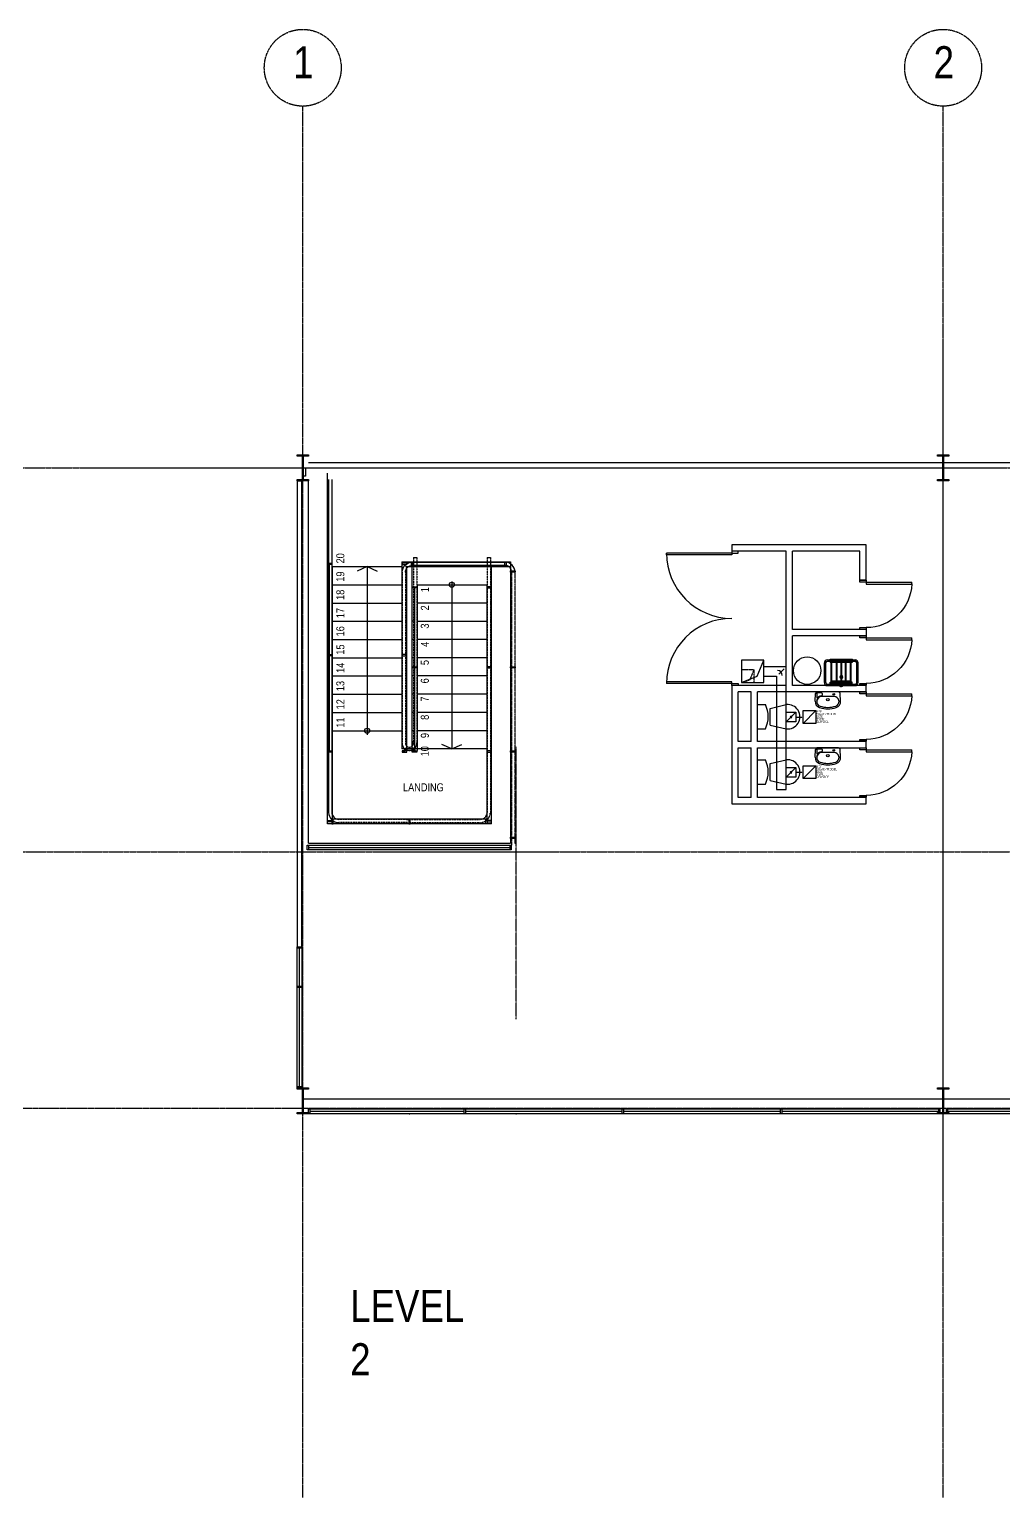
# Model space of a CAD drawing. Extents: x 0 to 163200, y -20682 to 90307.
# Drawn here: x 32546 to 47759, y -18612 to 4326 of the extents above; entities that cross this region are included whole.
import ezdxf

# ---------------------------------------------------------------- set-up
doc = ezdxf.new("R2010")
doc.units = 0
doc.header["$LTSCALE"] = 8
doc.header["$MEASUREMENT"] = 0
for name, pattern in [('CENTER', [2, 1.25, -0.25, 0.25, -0.25]), ('HIDDEN', [0.375, 0.25, -0.125]), ('STAIRS2$0$DASHED2', [0.375, 0.25, -0.125])]:
    doc.linetypes.add(name, pattern=pattern)
doc.layers.get('0').update_dxf_attribs({"linetype": 'CONTINUOUS'})
for name, color, linetype in [('1MDUCT', 1, 'CONTINUOUS'), ('4MDUCT', 4, 'CONTINUOUS'), ('6MFLEX', 6, 'HIDDEN'), ('A-GLASS', 5, 'CONTINUOUS'), ('A-MULLIONS', 5, 'CONTINUOUS'), ('A-STEEL', 5, 'CONTINUOUS'), ('A-WALLS', 5, 'CONTINUOUS'), ('CAR_ATTRIB', 5, 'CONTINUOUS'), ('CAR_DETAIL', 5, 'CONTINUOUS'), ('CAR_INSPT', 5, 'CONTINUOUS'), ('CAR_PLAN', 5, 'CONTINUOUS'), ('CAR_SETOUT', 5, 'CONTINUOUS'), ('D-TEXTPS2', 5, 'CONTINUOUS'), ('DOORS', 5, 'CONTINUOUS'), ('FITTINGS', 5, 'CONTINUOUS'), ('GRID', 5, 'CENTER'), ('INT-PARTITIONS', 5, 'CONTINUOUS'), ('STAIRS2$0$HANDRAIL', 5, 'STAIRS2$0$DASHED2'), ('STAIRS2$0$STAIRS', 5, 'CONTINUOUS'), ('STAIRS2$0$TEXT', 5, 'CONTINUOUS'), ('STAIRS2$0$THINELEV', 5, 'CONTINUOUS'), ('TXT-50', 5, 'CONTINUOUS')]:
    doc.layers.add(name, color=color, linetype=linetype)
doc.styles.add('STAIRS2$0$TXT-35-$20', font='ARIALN.TTF', dxfattribs={"height": 70})
doc.styles.get("Standard").update_dxf_attribs({"font": 'isocp.shx'})
doc.styles.add('TXT-50-$100', font='ARIALN.TTF', dxfattribs={"height": 500})

# ---------------------------------------------------------------- blocks, each defined once
blk = doc.blocks.new('410X60')
at = {"layer": 'A-STEEL'}
blk.add_lwpolyline([(203, -89), (183, -89), (183, -5), (-183, -5), (-183, -89), (-203, -89), (-203, 89), (-183, 89), (-183, 5), (183, 5), (183, 89), (203, 89)], close=True, dxfattribs=at)
blk = doc.blocks.new('SETOUT')
at = {"layer": 'CAR_SETOUT', "color": 2, "linetype": 'ByBlock'}
for p, q in [((-25, 0), (25, 0)), ((0, 25), (0, -25))]:
    blk.add_line(p, q, dxfattribs=at)
at = {"layer": 'CAR_SETOUT', "color": 3, "linetype": 'ByBlock'}
blk.add_circle((0, 0), 10, dxfattribs=at)
blk = doc.blocks.new('INSPT')
at = {"layer": 'CAR_INSPT', "color": 6, "linetype": 'ByBlock'}
for p, q in [((-25, 0), (25, 0)), ((0, 25), (0, -25))]:
    blk.add_line(p, q, dxfattribs=at)
at = {"layer": 'CAR_INSPT', "color": 7, "linetype": 'ByBlock'}
blk.add_circle((0, 0), 20.1, dxfattribs=at)
blk = doc.blocks.new('BSCLEXXP')
at = {"layer": 'CAR_DETAIL', "linetype": 'ByBlock'}
for p, q in [((20.011, 172.105), (51.87, 172.105)), ((51.87, 160.568), (20.011, 160.568)), ((28.817, 156.722), (401.492, 156.722)), ((28.817, 156.722), (28.817, 146.049)), ((28.817, 146.049), (63.401, 146.049)), ((36.479, 160.568), (36.479, 156.722)), ((36.479, 146.049), (36.479, -146.048)), ((43.149, 160.568), (43.149, 156.722)), ((43.149, 146.049), (43.149, -146.048)), ((51.87, 172.105), (51.87, 160.568)), ((63.401, 146.049), (63.401, -146.048)), ((74.073, 146.049), (74.073, 74.359)), ((74.073, 146.049), (390.82, 146.049)), ((74.073, 74.359), (390.82, 74.359)), ((74.073, 63.686), (390.82, 63.686)), ((74.073, 63.686), (74.073, 2.669)), ((74.073, 2.669), (390.82, 2.669)), ((366.219, 174.028), (412.912, 174.028)), ((366.219, 174.028), (366.219, 156.722)), ((366.219, 146.049), (366.219, 74.359)), ((366.219, 63.686), (366.219, 2.669)), ((390.82, 146.049), (390.82, 74.359)), ((390.82, 63.686), (390.82, 2.669)), ((401.492, 156.722), (401.492, -156.721)), ((412.912, 174.028), (412.912, -174.027)), ((51.87, -160.566), (20.011, -160.566)), ((20.011, -172.105), (51.87, -172.105)), ((28.817, -146.048), (63.401, -146.048)), ((28.817, -156.721), (28.817, -146.048)), ((28.817, -156.721), (401.492, -156.721)), ((36.479, -156.721), (36.479, -160.566)), ((43.149, -156.721), (43.149, -160.566)), ((51.87, -172.105), (51.87, -160.566)), ((74.073, -8.004), (390.82, -8.004)), ((74.073, -8.004), (74.073, -66.354)), ((74.073, -66.354), (390.82, -66.354)), ((74.073, -77.026), (390.82, -77.026)), ((74.073, -77.026), (74.073, -146.048)), ((74.073, -146.048), (390.82, -146.048)), ((366.219, -8.004), (366.219, -66.354)), ((366.219, -77.026), (366.219, -146.048)), ((366.219, -156.721), (366.219, -174.027)), ((366.219, -174.027), (412.912, -174.027)), ((390.82, -8.004), (390.82, -66.354)), ((390.82, -77.026), (390.82, -146.048))]:
    blk.add_line(p, q, dxfattribs=at)
at = {"layer": 'CAR_PLAN', "linetype": 'ByBlock'}
for p, q in [((46.693, 262.484), (352.878, 262.484)), ((46.693, 242.473), (352.878, 242.473)), ((0, 215.791), (0, -215.791)), ((20.011, 215.791), (20.011, -215.791)), ((28.817, 156.722), (401.492, 156.722)), ((74.073, 74.359), (390.82, 74.359)), ((74.073, 2.669), (390.82, 2.669)), ((379.56, 215.791), (379.56, 174.028)), ((379.56, 174.028), (379.56, -215.791)), ((399.571, 215.791), (399.571, 174.028)), ((399.571, 174.028), (399.571, -215.791)), ((28.817, -156.721), (401.492, -156.721)), ((74.073, -66.354), (390.82, -66.354)), ((379.56, -174.027), (379.56, -215.791)), ((399.571, -174.027), (399.571, -215.791)), ((46.693, -242.472), (352.878, -242.472)), ((46.693, -262.483), (352.878, -262.483))]:
    blk.add_line(p, q, dxfattribs=at)
for centre, radius, start, end in [((46.693, 215.791), 46.693, 90, 180), ((46.693, 215.791), 26.682, 90, 180), ((352.878, 215.791), 46.693, 0, 90), ((352.878, 215.791), 26.682, 0, 90), ((135, 0), 22.988, 90, 166.5772), ((135, 0), 22.988, 13.42284, 90), ((46.693, -215.791), 46.693, 180, 270), ((46.693, -215.791), 26.682, 180, 270), ((135, 0), 22.988, 193.4228, 270), ((135, 0), 22.988, 270, 346.5771), ((352.878, -215.791), 46.693, 270, 0), ((352.878, -215.791), 26.682, 270, 0)]:
    blk.add_arc(centre, radius, start, end, dxfattribs=at)
at = {"layer": 'CAR_INSPT', "linetype": 'ByBlock'}
blk.add_blockref('INSPT', (0, 0), dxfattribs=at)
at = {"layer": 'CAR_SETOUT', "linetype": 'ByBlock'}
blk.add_blockref('SETOUT', (135, 0), dxfattribs=at)
at = {"layer": 'CAR_ATTRIB', "linetype": 'ByBlock'}
for tag, p, flags in [('CAR_NAME', (0, 130), 9), ('CAR_SIZE', (0, 120), 9), ('CAR_CODE', (0, 110), 9), ('CAR_TYPE', (0, 100), 9), ('CAR_COLOUR', (0, 90), 1), ('CAR_COMMENTS', (0, 80), 9), ('CAR_FIXING', (0, 70), 9), ('CAR_OPTIONS1', (0, 60), 9), ('CAR_OPTIONS2', (0, 50), 9), ('CAR_LEVEL', (0, 40), 9), ('CAR_ROOM', (0, 30), 9), ('CAR_NOTES1', (0, 20), 9), ('CAR_NOTES2', (0, 10), 9), ('CAR_MANUFACTURER', (0, 0), 9)]:
    blk.add_attdef(tag, p, '', height=5, dxfattribs=dict(at, flags=flags))
blk = doc.blocks.new('WC-P')
for p, q in [((0, 0), (380, 0)), ((0, 0), (0, -126)), ((380, 0), (380, -126)), ((59, -200), (0, -451)), ((59, -200), (321, -200)), ((321, -200), (380, -451))]:
    blk.add_line(p, q)
for centre, radius, start, end in [((190, 278), 446, 244.7828, 295.2172), ((190, -472), 191, 173.534, 6.466)]:
    blk.add_arc(centre, radius, start, end)
blk = doc.blocks.new('ARC-WC25')
for p, q in [((168, 0), (-168, 0)), ((-199, -144), (-193, -24)), ((-174, -146), (-173, -137)), ((-98, -16), (-163, -16)), ((98, -72), (-98, -72)), ((-88, -26), (-88, -50)), ((174, -146), (173, -137)), ((199, -144), (193, -24))]:
    blk.add_line(p, q)
at = {"linetype": 'Continuous'}
blk.add_line((-173, -26), (-173, -92), dxfattribs=at)
for centre, radius in [((0, -121), 19.5), ((91, -37), 14.2)]:
    blk.add_circle(centre, radius)
for centre, radius, start, end in [((-168, -25), 25, 90, 177.0717), ((168, -25), 25, 2.9283, 90), ((-99, -149), 100, 177.0717, 252.6681), ((-99, -149), 75, 177.0717, 251.9604), ((-163, -26), 10, 90, 179.8259), ((-98, -135), 75, 89.7634, 172.0717), ((-98, -147), 75, 90, 172.0717), ((0, 154), 394, 251.9604, 288.0396), ((-98, -26), 10, 0, 90), ((-98, -50), 10, 269.7634, 0), ((98, -147), 75, 7.9283, 90), ((99, -149), 75, 288.0396, 2.9283), ((99, -149), 100, 287.3319, 2.9283), ((0, 154), 419, 252.1294, 287.8706)]:
    blk.add_arc(centre, radius, start, end)
blk = doc.blocks.new('710')
at = {"layer": 'DOORS'}
for p, q in [((-100, -30), (-809, -30)), ((-809, -60), (-809, -30)), ((-100, -60), (-809, -60)), ((-100, -30), (-100, -60))]:
    blk.add_line(p, q, dxfattribs=at)
at = {"layer": 'DOORS', "elevation": 0}
for points in [[(0, -30), (0, 0), (-100, 0), (-100, -30)], [(0, -770), (0, -740), (-100, -740), (-100, -770)]]:
    blk.add_lwpolyline(points, close=True, dxfattribs=at)
at = {"layer": 'DOORS'}
blk.add_arc((-100, -30), 710, 182.2623, 270.0001, dxfattribs=at)

msp = doc.modelspace()

# ---------------------------------------------------------------- linework, layer by layer
for p, q in [((37233.8, -6945.6), (37233.8, -4035.6)), ((37233.8, -6945.6), (37233.8, -4035.6)), ((38558.8, -4400.6), (38558.8, -6945.6)), ((38558.8, -4400.6), (38558.8, -6945.6)), ((44248.5, -5745.8), (44330.8, -5663.5)), ((44248.5, -5745.8), (44330.8, -5663.5)), ((44626.3, -6517.1), (44826.3, -6317.1)), ((44626.3, -6517.1), (44826.3, -6317.1)), ((44626.3, -7379.6), (44826.3, -7179.6)), ((44626.3, -7379.6), (44826.3, -7179.6))]:
    msp.add_line(p, q)
for points in [[(44626.3, -6517.1), (44626.3, -6317.1), (44826.3, -6317.1), (44826.3, -6517.1)], [(44626.3, -6517.1), (44626.3, -6317.1), (44826.3, -6317.1), (44826.3, -6517.1)], [(44626.3, -7379.6), (44626.3, -7179.6), (44826.3, -7179.6), (44826.3, -7379.6)], [(44626.3, -7379.6), (44626.3, -7179.6), (44826.3, -7179.6), (44826.3, -7379.6)]]:
    msp.add_lwpolyline(points, close=True)
msp.add_arc((44227.8, -5766.5), 75, 0, 90)
msp.add_arc((44227.8, -5766.5), 75, 0, 90)
for p in [(38481.3, -12614.6), (38481.3, -12614.6), (40148, -12614.6), (40148, -12614.6)]:
    msp.add_point(p)
at = {"layer": '1MDUCT', "linetype": 'HIDDEN'}
for p, q in [((43864.6, -5679.6), (43664.6, -5679.6)), ((43664.6, -5679.6), (43664.6, -5879.6)), ((43864.6, -5679.6), (43664.6, -5679.6)), ((43664.6, -5679.6), (43664.6, -5879.6)), ((43797.9, -5833.4), (43864.6, -5679.6)), ((43797.9, -5833.4), (43864.6, -5679.6)), ((43864.6, -5879.6), (43864.6, -5679.6)), ((43864.6, -5879.6), (43864.6, -5679.6)), ((43664.6, -5879.6), (43864.6, -5879.6)), ((43664.6, -5879.6), (43864.6, -5879.6)), ((43669.2, -5879.6), (43797.9, -5833.4)), ((43669.2, -5879.6), (43797.9, -5833.4))]:
    msp.add_line(p, q, dxfattribs=at)
at = {"layer": '4MDUCT'}
for p, q in [((44014.6, -5529.6), (43664.6, -5529.6)), ((43664.6, -5529.6), (43664.6, -5879.6)), ((44014.6, -5529.6), (43664.6, -5529.6)), ((43664.6, -5529.6), (43664.6, -5879.6)), ((43911.9, -5779.1), (44014.6, -5529.6)), ((43911.9, -5779.1), (44014.6, -5529.6)), ((44014.6, -5879.6), (44014.6, -5529.6)), ((44014.6, -5879.6), (44014.6, -5529.6)), ((44014.6, -5629.6), (44364.6, -5629.6)), ((44014.6, -5629.6), (44364.6, -5629.6)), ((44364.6, -7550.4), (44364.6, -5629.6)), ((44364.6, -7550.4), (44364.6, -5629.6)), ((43664.6, -5879.6), (43911.9, -5779.1)), ((43664.6, -5879.6), (43911.9, -5779.1)), ((43664.6, -5879.6), (44014.6, -5879.6)), ((43664.6, -5879.6), (44014.6, -5879.6)), ((44014.6, -5779.6), (44214.6, -5779.6)), ((44014.6, -5779.6), (44214.6, -5779.6)), ((44214.6, -5779.6), (44214.6, -7550.4)), ((44214.6, -5779.6), (44214.6, -7550.4)), ((44364.6, -6342.1), (44514.6, -6342.1)), ((44364.6, -6492.1), (44364.6, -6342.1)), ((44364.6, -6342.1), (44514.6, -6342.1)), ((44364.6, -6492.1), (44364.6, -6342.1)), ((44514.6, -6342.1), (44514.6, -6492.1)), ((44514.6, -6342.1), (44514.6, -6492.1)), ((44514.6, -6492.1), (44364.6, -6492.1)), ((44514.6, -6492.1), (44364.6, -6492.1)), ((44364.6, -7204.6), (44514.6, -7204.6)), ((44364.6, -7354.6), (44364.6, -7204.6)), ((44364.6, -7204.6), (44514.6, -7204.6)), ((44364.6, -7354.6), (44364.6, -7204.6)), ((44514.6, -7204.6), (44514.6, -7354.6)), ((44514.6, -7204.6), (44514.6, -7354.6)), ((44214.6, -7550.4), (44364.6, -7550.4)), ((44214.6, -7550.4), (44364.6, -7550.4)), ((44514.6, -7354.6), (44364.6, -7354.6)), ((44514.6, -7354.6), (44364.6, -7354.6))]:
    msp.add_line(p, q, dxfattribs=at)
at = {"layer": '4MDUCT', "color": 1}
for p, q in [((44364.6, -6492.1), (44514.6, -6342.1)), ((44364.6, -6492.1), (44514.6, -6342.1)), ((44364.6, -7354.6), (44514.6, -7204.6)), ((44364.6, -7354.6), (44514.6, -7204.6))]:
    msp.add_line(p, q, dxfattribs=at)
for centre, start, end in [((44439.6, -6417.1), 0, 180), ((44439.6, -6417.1), 0, 180), ((44439.6, -6417.1), 180, 0), ((44439.6, -6417.1), 180, 0), ((44439.6, -7279.6), 0, 180), ((44439.6, -7279.6), 0, 180), ((44439.6, -7279.6), 180, 0), ((44439.6, -7279.6), 180, 0)]:
    msp.add_arc(centre, 12.5, start, end, dxfattribs=at)
at = {"layer": '6MFLEX'}
for p, q in [((44514.6, -6417.1), (44626.3, -6417.1)), ((44514.6, -6417.1), (44626.3, -6417.1)), ((44514.6, -7279.6), (44626.3, -7279.6)), ((44514.6, -7279.6), (44626.3, -7279.6))]:
    msp.add_line(p, q, dxfattribs=at)
at = {"layer": 'A-GLASS'}
for p, q in [((36903.6, -8418.1), (40051.5, -8418.1)), ((36903.6, -8418.1), (40051.5, -8418.1)), ((36903.6, -8455.6), (40051.5, -8455.6)), ((36903.6, -8455.6), (40051.5, -8455.6)), ((40051.5, -8493.1), (36903.6, -8493.1)), ((40051.5, -8493.1), (36903.6, -8493.1)), ((36725.6, -12188.6), (36725.6, -10008.6)), ((36725.6, -12188.6), (36725.6, -10008.6)), ((36763.1, -12188.6), (36763.1, -10008.6)), ((36763.1, -12188.6), (36763.1, -10008.6)), ((36800.6, -10008.6), (36800.6, -12188.6)), ((36800.6, -10008.6), (36800.6, -12188.6)), ((36903.6, -12539.6), (46764.6, -12539.6)), ((36903.6, -12539.6), (46764.6, -12539.6)), ((46764.6, -12614.6), (36903.6, -12614.6)), ((46764.6, -12614.6), (36903.6, -12614.6)), ((36923.6, -12577.1), (39334.6, -12577.1)), ((36923.6, -12577.1), (39334.6, -12577.1)), ((39354.6, -12577.1), (41804.6, -12577.1)), ((39354.6, -12577.1), (41804.6, -12577.1)), ((41824.6, -12577.1), (44274.6, -12577.1)), ((41824.6, -12577.1), (44274.6, -12577.1)), ((44294.6, -12577.1), (46744.6, -12577.1)), ((44294.6, -12577.1), (46744.6, -12577.1)), ((46764.6, -12539.6), (46764.6, -12614.6)), ((46764.6, -12539.6), (46764.6, -12614.6)), ((46864.6, -12539.6), (56764.6, -12539.6)), ((46864.6, -12539.6), (47735.2, -12539.6)), ((46864.6, -12539.6), (56764.6, -12539.6)), ((46864.6, -12539.6), (47735.2, -12539.6)), ((56764.6, -12614.6), (46864.6, -12614.6)), ((47735.2, -12614.6), (46864.6, -12614.6)), ((56764.6, -12614.6), (46864.6, -12614.6)), ((47735.2, -12614.6), (46864.6, -12614.6)), ((46884.6, -12577.1), (49334.6, -12577.1)), ((46884.6, -12577.1), (47735.2, -12577.1)), ((46884.6, -12577.1), (49334.6, -12577.1)), ((46884.6, -12577.1), (47735.2, -12577.1))]:
    msp.add_line(p, q, dxfattribs=at)
at = {"layer": 'A-MULLIONS'}
for p, q in [((36883.6, -8418.1), (36903.6, -8418.1)), ((36883.6, -8418.1), (36903.6, -8418.1)), ((36800.6, -8610.6), (36800.6, -8630.6)), ((36800.6, -8610.6), (36800.6, -8630.6)), ((36800.6, -8610.6), (36800.6, -8630.6)), ((36800.6, -8610.6), (36800.6, -8630.6)), ((36725.6, -10028.6), (36725.6, -10008.6)), ((36725.6, -10008.6), (36800.6, -10008.6)), ((36725.6, -10008.6), (36800.6, -10008.6)), ((36725.6, -10028.6), (36725.6, -10008.6)), ((36725.6, -10028.6), (36725.6, -10008.6)), ((36725.6, -10008.6), (36800.6, -10008.6)), ((36725.6, -10008.6), (36800.6, -10008.6)), ((36725.6, -10028.6), (36725.6, -10008.6)), ((36800.6, -10028.6), (36725.6, -10028.6)), ((36800.6, -10028.6), (36725.6, -10028.6)), ((36800.6, -10028.6), (36725.6, -10028.6)), ((36800.6, -10028.6), (36725.6, -10028.6)), ((36800.6, -10008.6), (36800.6, -10028.6)), ((36800.6, -10008.6), (36800.6, -10028.6)), ((36800.6, -10008.6), (36800.6, -10028.6)), ((36800.6, -10008.6), (36800.6, -10028.6)), ((36725.6, -10640.6), (36725.6, -10620.6)), ((36725.6, -10620.6), (36800.6, -10620.6)), ((36725.6, -10640.6), (36725.6, -10620.6)), ((36725.6, -10620.6), (36800.6, -10620.6)), ((36800.6, -10640.6), (36725.6, -10640.6)), ((36800.6, -10640.6), (36725.6, -10640.6)), ((36800.6, -10620.6), (36800.6, -10640.6)), ((36800.6, -10620.6), (36800.6, -10640.6)), ((46744.6, -12614.6), (46744.6, -12539.6)), ((46744.6, -12614.6), (46744.6, -12539.6)), ((46764.6, -12539.6), (46764.6, -12614.6)), ((46764.6, -12539.6), (46764.6, -12614.6))]:
    msp.add_line(p, q, dxfattribs=at)
for points in [[(36859.6, -2655.6), (36819.6, -2655.6), (36819.6, -2525.6), (36859.6, -2525.6)], [(36859.6, -2655.6), (36819.6, -2655.6), (36819.6, -2525.6), (36859.6, -2525.6)], [(36859.6, -2655.6), (36819.6, -2655.6), (36819.6, -2525.6), (36859.6, -2525.6)], [(36859.6, -2655.6), (36819.6, -2655.6), (36819.6, -2525.6), (36859.6, -2525.6)], [(36859.6, -2655.6), (36819.6, -2655.6), (36819.6, -2525.6), (36859.6, -2525.6)], [(36859.6, -2655.6), (36819.6, -2655.6), (36819.6, -2525.6), (36859.6, -2525.6)], [(40071.5, -8493.1), (40051.5, -8493.1), (40051.5, -8418.1), (40071.5, -8418.1)], [(40071.5, -8493.1), (40051.5, -8493.1), (40051.5, -8418.1), (40071.5, -8418.1)], [(36725.6, -12208.6), (36725.6, -12188.6), (36800.6, -12188.6), (36800.6, -12208.6)], [(36725.6, -12208.6), (36725.6, -12188.6), (36800.6, -12188.6), (36800.6, -12208.6)], [(36923.6, -12539.6), (36923.6, -12614.6), (36903.6, -12614.6), (36903.6, -12539.6)], [(36923.6, -12539.6), (36923.6, -12614.6), (36903.6, -12614.6), (36903.6, -12539.6)], [(39354.6, -12614.6), (39334.6, -12614.6), (39334.6, -12539.6), (39354.6, -12539.6)], [(39354.6, -12614.6), (39334.6, -12614.6), (39334.6, -12539.6), (39354.6, -12539.6)], [(41824.6, -12614.6), (41804.6, -12614.6), (41804.6, -12539.6), (41824.6, -12539.6)], [(41824.6, -12614.6), (41804.6, -12614.6), (41804.6, -12539.6), (41824.6, -12539.6)], [(44294.6, -12614.6), (44274.6, -12614.6), (44274.6, -12539.6), (44294.6, -12539.6)], [(44294.6, -12614.6), (44274.6, -12614.6), (44274.6, -12539.6), (44294.6, -12539.6)], [(46764.6, -12614.6), (46744.6, -12614.6), (46744.6, -12539.6), (46764.6, -12539.6)], [(46764.6, -12614.6), (46744.6, -12614.6), (46744.6, -12539.6), (46764.6, -12539.6)], [(46884.6, -12539.6), (46884.6, -12614.6), (46864.6, -12614.6), (46864.6, -12539.6)], [(46884.6, -12539.6), (46884.6, -12614.6), (46864.6, -12614.6), (46864.6, -12539.6)]]:
    msp.add_lwpolyline(points, close=True, dxfattribs=at)
msp.add_lwpolyline([(36903.6, -8418.1), (36903.6, -8493.1), (36883.6, -8493.1), (36883.6, -8418.1)], dxfattribs=at)
msp.add_lwpolyline([(36903.6, -8418.1), (36903.6, -8493.1), (36883.6, -8493.1), (36883.6, -8418.1)], dxfattribs=at)
at = {"layer": 'A-STEEL', "ltscale": 5}
msp.add_line((36903.6, -2443.1), (136725.6, -2443.1), dxfattribs=at)
msp.add_line((36903.6, -2443.1), (136725.6, -2443.1), dxfattribs=at)
at = {"layer": 'A-STEEL'}
for q in [(36903.6, -2705.6), (36903.6, -2705.6), (40059, -8385.6), (40059, -8385.6)]:
    msp.add_line((36903.6, -8385.6), q, dxfattribs=at)
at = {"layer": 'A-STEEL', "ltscale": 0.5}
msp.add_line((36819.6, -12380.6), (136939.6, -12380.6), dxfattribs=at)
msp.add_line((36819.6, -12380.6), (136939.6, -12380.6), dxfattribs=at)
at = {"layer": 'A-STEEL'}
for points in [[(37268.8, -4035.6), (37198.8, -4035.6), (37198.8, -4015.6), (37268.8, -4015.6)], [(37268.8, -4035.6), (37198.8, -4035.6), (37198.8, -4015.6), (37268.8, -4015.6)], [(38368.8, -4035.6), (38438.8, -4035.6), (38438.8, -4015.6), (38368.8, -4015.6)], [(38368.8, -4035.6), (38438.8, -4035.6), (38438.8, -4015.6), (38368.8, -4015.6)], [(38508.8, -3995.6), (38508.8, -4065.6), (38528.8, -4065.6), (38528.8, -3995.6)], [(38508.8, -3995.6), (38508.8, -4065.6), (38528.8, -4065.6), (38528.8, -3995.6)], [(39989, -3995.6), (39989, -4065.6), (39969, -4065.6), (39969, -3995.6)], [(39989, -3995.6), (39989, -4065.6), (39969, -4065.6), (39969, -3995.6)], [(40129, -4155.6), (40059, -4155.6), (40059, -4135.6), (40129, -4135.6)], [(40129, -4155.6), (40059, -4155.6), (40059, -4135.6), (40129, -4135.6)], [(38593.8, -4400.6), (38523.8, -4400.6), (38523.8, -4380.6), (38593.8, -4380.6)], [(38593.8, -4400.6), (38523.8, -4400.6), (38523.8, -4380.6), (38593.8, -4380.6)], [(39693.8, -4400.6), (39763.8, -4400.6), (39763.8, -4380.6), (39693.8, -4380.6)], [(39693.8, -4400.6), (39763.8, -4400.6), (39763.8, -4380.6), (39693.8, -4380.6)], [(37268.8, -5460.6), (37198.8, -5460.6), (37198.8, -5440.6), (37268.8, -5440.6)], [(37268.8, -5460.6), (37198.8, -5460.6), (37198.8, -5440.6), (37268.8, -5440.6)], [(38368.8, -5460.6), (38438.8, -5460.6), (38438.8, -5440.6), (38368.8, -5440.6)], [(38368.8, -5460.6), (38438.8, -5460.6), (38438.8, -5440.6), (38368.8, -5440.6)], [(38593.8, -5650.8), (38523.8, -5650.8), (38523.8, -5630.8), (38593.8, -5630.8)], [(38593.8, -5650.8), (38523.8, -5650.8), (38523.8, -5630.8), (38593.8, -5630.8)], [(39693.8, -5650.8), (39763.8, -5650.8), (39763.8, -5630.8), (39693.8, -5630.8)], [(39693.8, -5650.8), (39763.8, -5650.8), (39763.8, -5630.8), (39693.8, -5630.8)], [(40129, -5650.8), (40059, -5650.8), (40059, -5630.8), (40129, -5630.8)], [(40129, -5650.8), (40059, -5650.8), (40059, -5630.8), (40129, -5630.8)], [(37268.8, -6965.6), (37198.8, -6965.6), (37198.8, -6945.6), (37268.8, -6945.6)], [(37268.8, -6965.6), (37198.8, -6965.6), (37198.8, -6945.6), (37268.8, -6945.6)], [(37268.8, -6965.6), (37198.8, -6965.6), (37198.8, -6945.6), (37268.8, -6945.6)], [(37268.8, -6965.6), (37198.8, -6965.6), (37198.8, -6945.6), (37268.8, -6945.6)], [(38368.8, -6965.6), (38438.8, -6965.6), (38438.8, -6945.6), (38368.8, -6945.6)], [(38368.8, -6965.6), (38438.8, -6965.6), (38438.8, -6945.6), (38368.8, -6945.6)], [(38593.8, -6965.6), (38523.8, -6965.6), (38523.8, -6945.6), (38593.8, -6945.6)], [(38593.8, -6965.6), (38523.8, -6965.6), (38523.8, -6945.6), (38593.8, -6945.6)], [(39693.8, -6965.6), (39763.8, -6965.6), (39763.8, -6945.6), (39693.8, -6945.6)], [(39693.8, -6965.6), (39763.8, -6965.6), (39763.8, -6945.6), (39693.8, -6945.6)], [(40129, -6965.6), (40059, -6965.6), (40059, -6945.6), (40129, -6945.6)], [(40129, -6965.6), (40059, -6965.6), (40059, -6945.6), (40129, -6945.6)], [(37268.8, -8015.6), (37268.8, -8085.6), (37288.8, -8085.6), (37288.8, -8015.6)], [(37268.8, -8015.6), (37268.8, -8085.6), (37288.8, -8085.6), (37288.8, -8015.6)], [(38471.3, -8015.6), (38471.3, -8085.6), (38491.3, -8085.6), (38491.3, -8015.6)], [(38471.3, -8015.6), (38471.3, -8085.6), (38491.3, -8085.6), (38491.3, -8015.6)], [(39693.8, -8015.6), (39693.8, -8085.6), (39673.8, -8085.6), (39673.8, -8015.6)], [(39693.8, -8015.6), (39693.8, -8085.6), (39673.8, -8085.6), (39673.8, -8015.6)], [(37268.8, -8055.6), (37198.8, -8055.6), (37198.8, -8035.6), (37268.8, -8035.6)], [(37268.8, -8055.6), (37198.8, -8055.6), (37198.8, -8035.6), (37268.8, -8035.6)], [(39693.8, -8055.6), (39763.8, -8055.6), (39763.8, -8035.6), (39693.8, -8035.6)], [(39693.8, -8055.6), (39763.8, -8055.6), (39763.8, -8035.6), (39693.8, -8035.6)], [(40129, -8315.6), (40059, -8315.6), (40059, -8295.6), (40129, -8295.6)], [(40129, -8315.6), (40059, -8315.6), (40059, -8295.6), (40129, -8295.6)]]:
    msp.add_lwpolyline(points, close=True, dxfattribs=at)
at = {"layer": 'A-WALLS'}
for p, q in [((36725.6, -2728.6), (36725.6, -10008.6)), ((36725.6, -2728.6), (36800.6, -2728.6)), ((36725.6, -2728.6), (36725.6, -10008.6)), ((36725.6, -2728.6), (36800.6, -2728.6)), ((36800.6, -10008.6), (36800.6, -2728.6)), ((36800.6, -10008.6), (36800.6, -2728.6)), ((36725.6, -10008.6), (36800.6, -10008.6)), ((36725.6, -10008.6), (36800.6, -10008.6))]:
    msp.add_line(p, q, dxfattribs=at)
at = {"layer": 'D-TEXTPS2'}
for p, q in [((37218.8, -2705.6), (37218.8, -7906.6)), ((37218.8, -2705.6), (37218.8, -7906.6)), ((37268.8, -2705.6), (37268.8, -7906.6)), ((37268.8, -2705.6), (37268.8, -7906.6)), ((38527.8, -4045.6), (39970, -4045.6)), ((38527.8, -4045.6), (39970, -4045.6)), ((38529.8, -3995.6), (39970, -3995.6)), ((38529.8, -3995.6), (39970, -3995.6))]:
    msp.add_line(p, q, dxfattribs=at)
for points in [[(38368.8, -4154.6, -0.4142136), (38527.8, -3995.6), (38529.8, -3995.6)], [(38368.8, -4154.6, -0.4142136), (38527.8, -3995.6), (38529.8, -3995.6)], [(38418.8, -4154.6, -0.4142136), (38527.8, -4045.6), (38529.8, -4045.6)], [(38418.8, -4154.6, -0.4142136), (38527.8, -4045.6), (38529.8, -4045.6)], [(40129, -4154.6, 0.4142136), (39970, -3995.6), (39968, -3995.6)], [(40129, -4154.6, 0.4142136), (39970, -3995.6), (39968, -3995.6)], [(40079, -4154.6, 0.4142136), (39970, -4045.6), (39968, -4045.6)], [(40079, -4154.6, 0.4142136), (39970, -4045.6), (39968, -4045.6)], [(37218.8, -7906.6, 0.4142136), (37377.8, -8065.6), (37379.8, -8065.6)], [(37218.8, -7906.6, 0.4142136), (37377.8, -8065.6), (37379.8, -8065.6)], [(37268.8, -7906.6, 0.4142136), (37377.8, -8015.6), (37379.8, -8015.6)], [(37268.8, -7906.6, 0.4142136), (37377.8, -8015.6), (37379.8, -8015.6)]]:
    msp.add_lwpolyline(points, format="xyb", dxfattribs=at)
for centre, radius, start, end in [((38481.2, -6827.3), 113.2, 186.6917, 5.98868), ((38481.2, -6827.3), 113.2, 186.6917, 5.98868), ((38481.1, -6826.8), 63.8, 192.43345, 10.18641), ((38481.1, -6826.8), 63.8, 192.43345, 10.18641)]:
    msp.add_arc(centre, radius, start, end, dxfattribs=at)
at = {"layer": 'DOORS'}
for p, q in [((42494.7, -3885.6), (42494.7, -3855.6)), ((43514.6, -3855.6), (42494.7, -3855.6)), ((42494.7, -3885.6), (42494.7, -3855.6)), ((43514.6, -3855.6), (42494.7, -3855.6)), ((43514.6, -3885.6), (42494.7, -3885.6)), ((43514.6, -3885.6), (42494.7, -3885.6)), ((43514.6, -3855.6), (43514.6, -3885.6)), ((43514.6, -3855.6), (43514.6, -3885.6)), ((42494.7, -5865.6), (42494.7, -5895.6)), ((43514.6, -5865.6), (42494.7, -5865.6)), ((42494.7, -5865.6), (42494.7, -5895.6)), ((43514.6, -5865.6), (42494.7, -5865.6)), ((43514.6, -5895.6), (42494.7, -5895.6)), ((43514.6, -5895.6), (42494.7, -5895.6)), ((43514.6, -5895.6), (43514.6, -5865.6)), ((43514.6, -5895.6), (43514.6, -5865.6))]:
    msp.add_line(p, q, dxfattribs=at)
for points in [[(43614.6, -3855.6), (43614.6, -3825.6), (43514.6, -3825.6), (43514.6, -3855.6)], [(43614.6, -3855.6), (43614.6, -3825.6), (43514.6, -3825.6), (43514.6, -3855.6)], [(43614.6, -5895.6), (43614.6, -5925.6), (43514.6, -5925.6), (43514.6, -5895.6)], [(43614.6, -5895.6), (43614.6, -5925.6), (43514.6, -5925.6), (43514.6, -5895.6)]]:
    msp.add_lwpolyline(points, close=True, dxfattribs=at)
for centre, start, end in [((43514.7, -3855.6), 180, 269.99861), ((43514.7, -3855.6), 180, 269.99861), ((43514.7, -5895.6), 90.00139, 180), ((43514.7, -5895.6), 90.00139, 180)]:
    msp.add_arc(centre, 1020, start, end, dxfattribs=at)
at = {"layer": 'FITTINGS'}
msp.add_circle((44691, -5692.4), 215, dxfattribs=at)
msp.add_circle((44691, -5692.4), 215, dxfattribs=at)
at = {"layer": 'GRID', "ltscale": 0.5}
for p, q in [((36814.6, -18612.5), (36814.6, 3126.4)), ((36814.6, -18612.5), (36814.6, 3126.4)), ((46814.6, -18612.5), (46814.6, 3126.4)), ((46814.6, -18612.5), (46814.6, 3126.4)), ((46814.6, -13812.2), (46814.6, -498.2)), ((46814.6, -13812.2), (46814.6, -498.2)), ((26702.1, -2525.6), (149115.2, -2525.6)), ((26702.1, -2525.6), (149115.2, -2525.6)), ((33355.8, -2525.6), (47735.2, -2525.6)), ((33355.8, -2525.6), (47735.2, -2525.6)), ((26712.1, -8525.6), (144306.4, -8525.6)), ((26712.1, -8525.6), (144306.4, -8525.6)), ((26707.1, -12525.6), (144306.4, -12525.6)), ((26707.1, -12525.6), (144306.4, -12525.6))]:
    msp.add_line(p, q, dxfattribs=at)
at = {"layer": 'GRID', "ltscale": 3}
for p, q in [((38543.8, -3924.6), (38593.8, -3924.6)), ((38543.8, -3924.6), (38593.8, -3924.6)), ((39693.8, -3924.6), (39743.8, -3924.6)), ((39693.8, -3924.6), (39743.8, -3924.6))]:
    msp.add_line(p, q, dxfattribs=at)
at = {"layer": 'GRID', "ltscale": 2}
for p, q in [((38543.8, -3924.6), (38543.8, -4065.6)), ((38543.8, -3924.6), (38543.8, -4065.6)), ((38593.8, -3924.6), (38593.8, -4065.6)), ((38593.8, -3924.6), (38593.8, -4065.6)), ((39693.8, -3924.6), (39693.8, -4065.6)), ((39693.8, -3924.6), (39693.8, -4065.6)), ((39743.8, -3924.6), (39743.8, -4065.6)), ((39743.8, -3924.6), (39743.8, -4065.6))]:
    msp.add_line(p, q, dxfattribs=at)
at = {"layer": 'GRID'}
for p, q in [((40148, -11135.2), (40148, -6879.7)), ((40148, -11135.2), (40148, -6879.7)), ((37911.9, -8525.6), (40814.8, -8525.6)), ((37911.9, -8525.6), (40814.8, -8525.6))]:
    msp.add_line(p, q, dxfattribs=at)
at = {"layer": 'GRID', "ltscale": 0.5}
for centre in [(36814.6, 3726.4), (36814.6, 3726.4), (46814.6, 3726.4), (46814.6, 3726.4)]:
    msp.add_circle(centre, 600, dxfattribs=at)
at = {"layer": 'INT-PARTITIONS'}
for p, q in [((45614.6, -3725.6), (43514.6, -3725.6)), ((43514.6, -3725.6), (43514.6, -3840.6)), ((45614.6, -3725.6), (43514.6, -3725.6)), ((43514.6, -3725.6), (43514.6, -3840.6)), ((44364.6, -3825.6), (43614.6, -3825.6)), ((44364.6, -3825.6), (43614.6, -3825.6)), ((44364.6, -5925.6), (44364.6, -3825.6)), ((44364.6, -5925.6), (44364.6, -3825.6)), ((45514.6, -3825.6), (44464.6, -3825.6)), ((44464.6, -5050.6), (44464.6, -3825.6)), ((45514.6, -3825.6), (44464.6, -3825.6)), ((44464.6, -5050.6), (44464.6, -3825.6)), ((45514.6, -4280.6), (45514.6, -3825.6)), ((45514.6, -4280.6), (45514.6, -3825.6)), ((45614.6, -4280.6), (45614.6, -3725.6)), ((45614.6, -4280.6), (45614.6, -3725.6)), ((45614.6, -4280.6), (45514.6, -4280.6)), ((45614.6, -4280.6), (45514.6, -4280.6)), ((45614.6, -5050.6), (44464.6, -5050.6)), ((45614.6, -5050.6), (44464.6, -5050.6)), ((45614.6, -5150.6), (44464.6, -5150.6)), ((44464.6, -5925.6), (44464.6, -5150.6)), ((45614.6, -5150.6), (44464.6, -5150.6)), ((44464.6, -5925.6), (44464.6, -5150.6)), ((45614.6, -5050.6), (45614.6, -5150.6)), ((45614.6, -5050.6), (45614.6, -5150.6)), ((43514.6, -5925.6), (43514.6, -7775.6)), ((43514.6, -5925.6), (43514.6, -7775.6)), ((44364.6, -5925.6), (43614.6, -5925.6)), ((44364.6, -5925.6), (43614.6, -5925.6)), ((45614.6, -5925.6), (44464.6, -5925.6)), ((45614.6, -5925.6), (44464.6, -5925.6)), ((45614.6, -6025.6), (45614.6, -5925.6)), ((45614.6, -6025.6), (45614.6, -5925.6)), ((43814.6, -6025.6), (43614.6, -6025.6)), ((43614.6, -6800.6), (43614.6, -6025.6)), ((43814.6, -6025.6), (43614.6, -6025.6)), ((43814.6, -6025.6), (43614.6, -6025.6)), ((43614.6, -6800.6), (43614.6, -6025.6)), ((43814.6, -6025.6), (43614.6, -6025.6)), ((43814.6, -6800.6), (43814.6, -6025.6)), ((43814.6, -6800.6), (43814.6, -6025.6)), ((45614.6, -6025.6), (43914.6, -6025.6)), ((43914.6, -6800.6), (43914.6, -6025.6)), ((45614.6, -6025.6), (43914.6, -6025.6)), ((43914.6, -6800.6), (43914.6, -6025.6)), ((43814.6, -6800.6), (43614.6, -6800.6)), ((43814.6, -6800.6), (43614.6, -6800.6)), ((45614.6, -6800.6), (43914.6, -6800.6)), ((45614.6, -6800.6), (43914.6, -6800.6)), ((45614.6, -6900.6), (45614.6, -6800.6)), ((45614.6, -6900.6), (45614.6, -6800.6)), ((43614.6, -7675.6), (43614.6, -6900.6)), ((43614.6, -6900.6), (43814.6, -6900.6)), ((43614.6, -7675.6), (43614.6, -6900.6)), ((43614.6, -6900.6), (43814.6, -6900.6)), ((43814.6, -7675.6), (43814.6, -6900.6)), ((43814.6, -7675.6), (43814.6, -6900.6)), ((43914.6, -6900.6), (45614.6, -6900.6)), ((43914.6, -7675.6), (43914.6, -6900.6)), ((43914.6, -6900.6), (45614.6, -6900.6)), ((43914.6, -7675.6), (43914.6, -6900.6)), ((43514.6, -7775.6), (45614.6, -7775.6)), ((43514.6, -7775.6), (45614.6, -7775.6)), ((43814.6, -7675.6), (43614.6, -7675.6)), ((43814.6, -7675.6), (43614.6, -7675.6)), ((45614.6, -7675.6), (43914.6, -7675.6)), ((45614.6, -7675.6), (43914.6, -7675.6)), ((45614.6, -7775.6), (45614.6, -7675.6)), ((45614.6, -7775.6), (45614.6, -7675.6))]:
    msp.add_line(p, q, dxfattribs=at)
at = {"layer": 'STAIRS2$0$HANDRAIL', "ltscale": 2}
for p, q in [((38543.8, -4065.6), (38543.8, -6815.5)), ((38543.8, -4065.6), (38543.8, -6815.5)), ((38593.8, -4065.6), (38593.8, -6815.5)), ((38593.8, -4065.6), (38593.8, -6815.5)), ((39693.8, -4065.6), (39693.8, -7906.6)), ((39693.8, -4065.6), (39693.8, -7906.6)), ((39743.8, -4065.6), (39743.8, -7906.6)), ((39743.8, -4065.6), (39743.8, -7906.6)), ((38368.8, -4154.6), (38368.8, -6840.5)), ((38368.8, -4154.6), (38368.8, -6840.5)), ((38418.8, -4154.6), (38418.8, -6840.5)), ((38418.8, -4154.6), (38418.8, -6840.5)), ((38433.8, -8015.6), (37377.8, -8015.6)), ((38433.8, -8015.6), (37377.8, -8015.6)), ((38433.8, -8015.6), (39584.8, -8015.6)), ((38433.8, -8015.6), (39584.8, -8015.6)), ((38481.3, -8065.6), (37377.8, -8065.6)), ((38481.3, -8065.6), (37377.8, -8065.6)), ((38481.3, -8065.6), (39584.8, -8065.6)), ((38481.3, -8065.6), (39584.8, -8065.6))]:
    msp.add_line(p, q, dxfattribs=at)
at = {"layer": 'STAIRS2$0$HANDRAIL'}
for p, q in [((40079, -8418.1), (40079, -4154.6)), ((40079, -8418.1), (40079, -4154.6)), ((40129, -8397.5), (40129, -4154.6)), ((40129, -8397.5), (40129, -4154.6))]:
    msp.add_line(p, q, dxfattribs=at)
for points in [[(39693.8, -7906.6, -0.4142136), (39584.8, -8015.6), (39582.8, -8015.6)], [(39743.8, -7906.6, -0.4142136), (39584.8, -8065.6), (39582.8, -8065.6)], [(39693.8, -7906.6, -0.4142136), (39584.8, -8015.6), (39582.8, -8015.6)], [(39743.8, -7906.6, -0.4142136), (39584.8, -8065.6), (39582.8, -8065.6)]]:
    msp.add_lwpolyline(points, format="xyb", dxfattribs=at)
at = {"layer": 'STAIRS2$0$STAIRS', "ltscale": 3}
for p, q in [((37198.8, -8085.6), (37198.8, -2607.9)), ((37198.8, -8085.6), (37198.8, -2607.9)), ((37273.8, -4065.6), (38363.8, -4065.6)), ((37273.8, -4065.6), (38363.8, -4065.6)), ((38438.8, -4065.6), (40059, -4065.6)), ((38438.8, -4065.6), (40059, -4065.6)), ((39763.8, -8085.6), (39763.8, -4065.6)), ((39763.8, -8085.6), (39763.8, -4065.6)), ((40059, -4065.6), (40059, -8385.6)), ((40059, -4065.6), (40059, -8385.6)), ((37273.8, -4350.6), (38368.8, -4350.6)), ((37273.8, -4350.6), (38368.8, -4350.6)), ((38593.8, -4350.6), (39688.8, -4350.6)), ((38593.8, -4350.6), (39688.8, -4350.6)), ((37273.8, -4635.6), (38368.8, -4635.6)), ((37273.8, -4635.6), (38368.8, -4635.6)), ((38418.8, -4635.6), (38438.8, -4635.6)), ((38418.8, -4635.6), (38438.8, -4635.6)), ((39688.8, -4635.6), (38593.8, -4635.6)), ((39688.8, -4635.6), (38593.8, -4635.6)), ((39738.8, -4635.6), (39758.8, -4635.6)), ((39738.8, -4635.6), (39758.8, -4635.6)), ((37273.8, -4920.6), (38368.8, -4920.6)), ((37273.8, -4920.6), (38368.8, -4920.6)), ((38418.8, -4920.6), (38438.8, -4920.6)), ((38418.8, -4920.6), (38438.8, -4920.6)), ((38543.8, -4920.6), (38523.8, -4920.6)), ((38543.8, -4920.6), (38523.8, -4920.6)), ((38593.8, -4920.6), (39688.8, -4920.6)), ((38593.8, -4920.6), (39688.8, -4920.6)), ((39738.8, -4920.6), (39758.8, -4920.6)), ((39738.8, -4920.6), (39758.8, -4920.6)), ((37273.8, -5205.6), (38368.8, -5205.6)), ((37273.8, -5205.6), (38368.8, -5205.6)), ((38418.8, -5205.6), (38438.8, -5205.6)), ((38418.8, -5205.6), (38438.8, -5205.6)), ((38543.8, -5205.6), (38523.8, -5205.6)), ((38543.8, -5205.6), (38523.8, -5205.6)), ((39688.8, -5205.6), (38593.8, -5205.6)), ((39688.8, -5205.6), (38593.8, -5205.6)), ((39738.8, -5205.6), (39758.8, -5205.6)), ((39738.8, -5205.6), (39758.8, -5205.6)), ((37273.8, -5490.6), (38368.8, -5490.6)), ((37273.8, -5490.6), (38368.8, -5490.6)), ((38543.8, -5490.6), (38523.8, -5490.6)), ((38543.8, -5490.6), (38523.8, -5490.6)), ((39688.8, -5490.6), (38593.8, -5490.6)), ((39688.8, -5490.6), (38593.8, -5490.6)), ((37273.8, -5775.6), (38368.8, -5775.6)), ((37273.8, -5775.6), (38368.8, -5775.6)), ((38543.8, -5775.6), (38523.8, -5775.6)), ((38543.8, -5775.6), (38523.8, -5775.6)), ((39688.8, -5775.6), (38593.8, -5775.6)), ((39688.8, -5775.6), (38593.8, -5775.6)), ((37273.8, -6060.6), (38368.8, -6060.6)), ((37273.8, -6060.6), (38368.8, -6060.6)), ((38418.8, -6060.6), (38438.8, -6060.6)), ((38418.8, -6060.6), (38438.8, -6060.6)), ((38543.8, -6060.6), (38523.8, -6060.6)), ((38543.8, -6060.6), (38523.8, -6060.6)), ((39688.8, -6060.6), (38593.8, -6060.6)), ((39688.8, -6060.6), (38593.8, -6060.6)), ((39738.8, -6060.6), (39758.8, -6060.6)), ((39738.8, -6060.6), (39758.8, -6060.6)), ((37273.8, -6345.6), (38368.8, -6345.6)), ((37273.8, -6345.6), (38368.8, -6345.6)), ((38418.8, -6345.6), (38438.8, -6345.6)), ((38418.8, -6345.6), (38438.8, -6345.6)), ((38543.8, -6345.6), (38523.8, -6345.6)), ((38543.8, -6345.6), (38523.8, -6345.6)), ((39688.8, -6345.6), (38593.8, -6345.6)), ((39688.8, -6345.6), (38593.8, -6345.6)), ((39738.8, -6345.6), (39758.8, -6345.6)), ((39738.8, -6345.6), (39758.8, -6345.6)), ((37273.8, -6630.6), (38368.8, -6630.6)), ((37273.8, -6630.6), (38368.8, -6630.6)), ((38418.8, -6630.6), (38438.8, -6630.6)), ((38418.8, -6630.6), (38438.8, -6630.6)), ((38543.8, -6630.6), (38523.8, -6630.6)), ((38543.8, -6630.6), (38523.8, -6630.6)), ((39688.8, -6630.6), (38593.8, -6630.6)), ((39688.8, -6630.6), (38593.8, -6630.6)), ((39738.8, -6630.6), (39758.8, -6630.6)), ((39738.8, -6630.6), (39758.8, -6630.6)), ((38418.8, -6805.4), (38438.8, -6805.4)), ((38418.8, -6805.4), (38438.8, -6805.4)), ((38543.8, -6805.4), (38523.8, -6805.4)), ((38543.8, -6805.4), (38523.8, -6805.4)), ((39688.8, -6915.6), (38363.8, -6915.6)), ((39688.8, -6915.6), (38363.8, -6915.6)), ((38438.8, -6915.6), (38523.8, -6915.6)), ((38438.8, -6915.6), (38523.8, -6915.6)), ((39688.8, -8010.6), (37273.8, -8010.6)), ((39688.8, -8010.6), (37273.8, -8010.6)), ((39763.8, -8085.6), (37198.8, -8085.6)), ((39763.8, -8085.6), (37198.8, -8085.6))]:
    msp.add_line(p, q, dxfattribs=at)
at = {"layer": 'STAIRS2$0$STAIRS'}
for p, q in [((37273.8, -4065.6), (37273.8, -8010.6)), ((37273.8, -4065.6), (37273.8, -8010.6)), ((38363.8, -3990.6), (38363.8, -6915.6)), ((38363.8, -3990.6), (40059, -3990.6)), ((38363.8, -3990.6), (38363.8, -6915.6)), ((38363.8, -3990.6), (40059, -3990.6)), ((38418.8, -4065.6), (38438.8, -4065.6)), ((38418.8, -4065.6), (38438.8, -4065.6)), ((38438.8, -6915.6), (38438.8, -4065.6)), ((38438.8, -6915.6), (38438.8, -4065.6)), ((38523.8, -6915.6), (38523.8, -4065.6)), ((38523.8, -6915.6), (38523.8, -4065.6)), ((40059, -3990.6), (40059, -4065.6)), ((40059, -3990.6), (40059, -4065.6)), ((38418.8, -4350.6), (38438.8, -4350.6)), ((38418.8, -4350.6), (38438.8, -4350.6)), ((38598.8, -4350.6), (38598.8, -6940.6)), ((38598.8, -4350.6), (38598.8, -6940.6)), ((39688.8, -4350.6), (39688.8, -8010.6)), ((39688.8, -4350.6), (39688.8, -8010.6)), ((38418.8, -4635.6), (38438.8, -4635.6)), ((38418.8, -4635.6), (38438.8, -4635.6)), ((38418.8, -4920.6), (38438.8, -4920.6)), ((38418.8, -4920.6), (38438.8, -4920.6)), ((38418.8, -5205.6), (38438.8, -5205.6)), ((38418.8, -5205.6), (38438.8, -5205.6)), ((38418.8, -6060.6), (38438.8, -6060.6)), ((38418.8, -6060.6), (38438.8, -6060.6)), ((38418.8, -6345.6), (38438.8, -6345.6)), ((38418.8, -6345.6), (38438.8, -6345.6)), ((38418.8, -6630.6), (38438.8, -6630.6)), ((38418.8, -6630.6), (38438.8, -6630.6))]:
    msp.add_line(p, q, dxfattribs=at)
at = {"layer": 'STAIRS2$0$TEXT'}
for p, q in [((37818.8, -4065.6), (37661.8, -4137.2)), ((37818.8, -4065.6), (37661.8, -4137.2)), ((37818.8, -4065.6), (37818.8, -6695.9)), ((37818.8, -4065.6), (37975.8, -4137.2)), ((37818.8, -4065.6), (37818.8, -6695.9)), ((37818.8, -4065.6), (37975.8, -4137.2)), ((39141.3, -4300.6), (39141.3, -6915.6)), ((39141.3, -4300.6), (39141.3, -6915.6)), ((39141.3, -6915.6), (38984.3, -6844)), ((39141.3, -6915.6), (38984.3, -6844)), ((39141.3, -6915.6), (39298.3, -6844)), ((39141.3, -6915.6), (39298.3, -6844))]:
    msp.add_line(p, q, dxfattribs=at)
for centre in [(39141.3, -4350.6), (39141.3, -4350.6), (37818.8, -6630.6), (37818.8, -6630.6)]:
    msp.add_circle(centre, 40, dxfattribs=at)
at = {"layer": 'STAIRS2$0$THINELEV'}
for p, q in [((38438.8, -4015.6), (38444.8, -4015.6)), ((38438.8, -4015.6), (38444.8, -4015.6)), ((38427.4, -6897.3), (38389.7, -6952.8)), ((38427.4, -6897.3), (38389.7, -6952.8)), ((38435.7, -6903), (38397.9, -6958.4)), ((38435.7, -6903), (38397.9, -6958.4)), ((38526.9, -6903), (38564.7, -6958.4)), ((38526.9, -6903), (38564.7, -6958.4)), ((38535.1, -6897.3), (38572.9, -6952.8)), ((38535.1, -6897.3), (38572.9, -6952.8))]:
    msp.add_line(p, q, dxfattribs=at)
for centre, start, end in [((38393.8, -6955.6), 145.74036, 325.74036), ((38393.8, -6955.6), 145.74036, 325.74036), ((38431.6, -6900.1), 325.74036, 145.74036), ((38431.6, -6900.1), 325.74036, 145.74036), ((38531, -6900.1), 34.25964, 214.25964), ((38531, -6900.1), 34.25964, 214.25964), ((38568.8, -6955.6), 214.25964, 34.25964), ((38568.8, -6955.6), 214.25964, 34.25964)]:
    msp.add_arc(centre, 5, start, end, dxfattribs=at)

# ---------------------------------------------------------------- block references
at = {"layer": 'A-STEEL', "rotation": 270}
for p in [(36814.6, -2525.6), (36814.6, -2525.6), (46814.6, -2525.6), (46814.6, -2525.6), (36814.6, -12411.6), (36814.6, -12411.6), (46814.6, -12411.6), (46814.6, -12411.6)]:
    msp.add_blockref('410X60', p, dxfattribs=at)
at = {"layer": 'FITTINGS', "xscale": -1}
for p in [(45514.6, -4280.6), (45514.6, -4280.6), (45514.6, -5150.6), (45514.6, -5150.6), (45514.6, -6025.6), (45514.6, -6025.6), (45514.6, -6900.6), (45514.6, -6900.6)]:
    msp.add_blockref('710', p, dxfattribs=at)
at = {"layer": 'FITTINGS', "rotation": 90}
for name, p in [('BSCLEXXP', (45223, -5925.6)), ('BSCLEXXP', (45223, -5925.6)), ('WC-P', (43914.6, -6603.1)), ('WC-P', (43914.6, -6603.1)), ('WC-P', (43914.6, -7465.6)), ('WC-P', (43914.6, -7465.6))]:
    msp.add_blockref(name, p, dxfattribs=at)
at = {"layer": 'FITTINGS'}
for p in [(45014.6, -6025.6), (45014.6, -6025.6), (45014.6, -6900.6), (45014.6, -6900.6)]:
    msp.add_blockref('ARC-WC25', p, dxfattribs=at)

# ---------------------------------------------------------------- texts
at = {"flags": 1}
for tag, p in [('SIZE', (44831.5, -6427.7)), ('SIZE', (44831.5, -6427.7)), ('REF', (44831.5, -6350.7)), ('REF', (44831.5, -6350.7)), ('MAKE/MODEL', (44831.5, -6387.9)), ('MAKE/MODEL', (44831.5, -6387.9)), ('TYPE', (44830.6, -6469.4)), ('TYPE', (44830.6, -6469.4)), ('SERVICE', (44831.9, -6509.1)), ('SERVICE', (44831.9, -6509.1)), ('TYPE', (44830.6, -7331.9)), ('TYPE', (44830.6, -7331.9)), ('SIZE', (44831.5, -7290.2)), ('SIZE', (44831.5, -7290.2)), ('SERVICE', (44831.9, -7371.6)), ('SERVICE', (44831.9, -7371.6)), ('REF', (44831.5, -7213.2)), ('REF', (44831.5, -7213.2)), ('MAKE/MODEL', (44831.5, -7250.4)), ('MAKE/MODEL', (44831.5, -7250.4))]:
    msp.add_attdef(tag, p, 'XX', height=36, dxfattribs=at)
at = {"layer": 'GRID', "style": 'TXT-50-$100'}
for s, p in [('1', (36665.7, 3563.2)), ('1', (36665.7, 3563.2)), ('2', (46665.7, 3563.2)), ('2', (46665.7, 3563.2))]:
    msp.add_text(s, height=500, dxfattribs=at).set_placement(p)
at = {"layer": 'STAIRS2$0$TEXT', "style": 'STAIRS2$0$TXT-35-$20'}
for s, p in [('20', (37464, -4017.6)), ('20', (37464, -4017.6)), ('19', (37464, -4302.6)), ('19', (37464, -4302.6)), ('18', (37464, -4587.6)), ('18', (37464, -4587.6)), ('1', (38784.3, -4466.1)), ('1', (38784.3, -4466.1)), ('17', (37465.2, -4872.6)), ('17', (37465.2, -4872.6)), ('2', (38784.3, -4751.1)), ('2', (38784.3, -4751.1)), ('16', (37464, -5157.6)), ('16', (37464, -5157.6)), ('3', (38783.1, -5036.1)), ('3', (38783.1, -5036.1)), ('4', (38784.1, -5321.1)), ('4', (38784.1, -5321.1)), ('15', (37464, -5442.6)), ('15', (37464, -5442.6)), ('14', (37465.2, -5727.6)), ('14', (37465.2, -5727.6)), ('5', (38782, -5606.1)), ('5', (38782, -5606.1)), ('13', (37464, -6012.6)), ('13', (37464, -6012.6)), ('6', (38783.1, -5891.1)), ('6', (38783.1, -5891.1)), ('12', (37465.2, -6297.6)), ('12', (37465.2, -6297.6)), ('7', (38783.1, -6176.1)), ('7', (38783.1, -6176.1)), ('8', (38783.1, -6461.1)), ('8', (38783.1, -6461.1)), ('11', (37465.2, -6582.6)), ('11', (37465.2, -6582.6)), ('9', (38783.1, -6746.1)), ('9', (38783.1, -6746.1)), ('10', (38783.1, -7031.1)), ('10', (38783.1, -7031.1))]:
    msp.add_text(s, height=125, rotation=90, dxfattribs=at).set_placement(p)
msp.add_text('LANDING', height=125, dxfattribs=at).set_placement((38380.5, -7577.4))
msp.add_text('LANDING', height=125, dxfattribs=at).set_placement((38380.5, -7577.4))
at = {"layer": 'TXT-50', "insert": (37555.2, -15366.9), "char_height": 500, "width": 1, "attachment_point": 1, "style": 'TXT-50-$100'}
msp.add_mtext('LEVEL 2', dxfattribs=at)
msp.add_mtext('LEVEL 2', dxfattribs=at)

doc.saveas('drawing.dxf')
